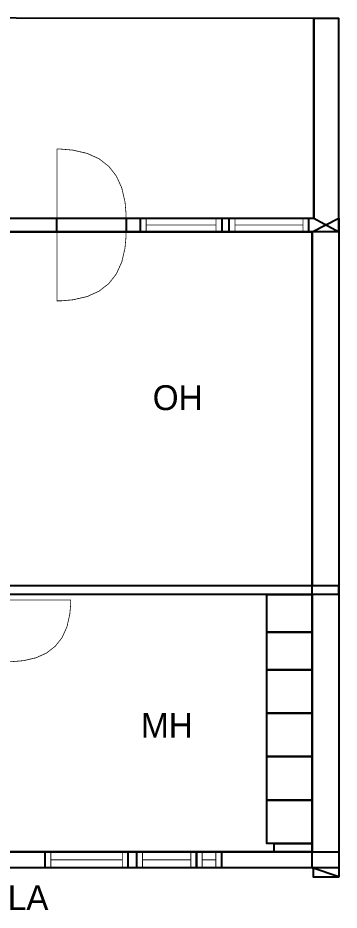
# Model space of a CAD drawing. Extents: x 1.6 to 14.5, y 0 to 12.9.
# Drawn here: x 10.1 to 14.53, y 0.59 to 12.92 of the extents above; entities that cross this region are included whole.
import ezdxf

# ---------------------------------------------------------------- set-up
doc = ezdxf.new("R2010")
doc.units = 0
doc.layers.get('0').update_dxf_attribs({"linetype": 'CONTINUOUS'})

msp = doc.modelspace()

# ---------------------------------------------------------------- linework, layer by layer
at = {"color": 0}
for points, const_width in [([(14.1828, 10.1542), (14.1828, 12.9147), (5.96061, 12.9214), (5.96061, 10.1542), (14.1828, 10.1542)], 0.00208), ([(14.5265, 9.96669), (14.5265, 12.9147), (14.1828, 12.9147), (14.1828, 10.1542), (14.5265, 9.96669)], 0.00208), ([(11.5926, 10.1542), (11.5926, 10.2102), (11.5776, 10.378), (11.5329, 10.5719), (11.4583, 10.7361), (11.3538, 10.8703), (11.2196, 10.9748), (11.0554, 11.0494), (10.8615, 11.0941), (10.6936, 11.1091), (10.6377, 11.1091), (10.6377, 10.1542), (11.5926, 10.1542)], 0.01042), ([(5.96061, 10.1542), (14.1828, 10.1542), (14.5265, 9.96669), (5.61686, 9.96669), (5.96061, 10.1542)], 0.00208), ([(10.6377, 10.1542), (11.5926, 10.1542), (11.5926, 9.96669), (10.6377, 9.96669), (10.6377, 10.1542)], 0.01042), ([(10.6377, 10.1542), (11.5926, 10.1542), (11.5926, 9.96669), (10.6377, 9.96669), (10.6377, 10.1542)], 0.01042), ([(11.7919, 10.1542), (12.9128, 10.1542), (12.9128, 9.96669), (11.7919, 9.96669), (11.7919, 10.1542)], 0.01042), ([(11.7919, 10.1542), (12.9128, 10.1542), (12.9128, 9.96669), (11.7919, 9.96669), (11.7919, 10.1542)], 0.01042), ([(13.0163, 10.1542), (14.1114, 10.1542), (14.1114, 9.96669), (13.0163, 9.96669), (13.0163, 10.1542)], 0.01042), ([(13.0163, 10.1542), (14.1114, 10.1542), (14.1114, 9.96669), (13.0163, 9.96669), (13.0163, 10.1542)], 0.01042), ([(14.5265, 10.1542), (14.5265, 1.05333), (14.1619, 1.17833), (14.1619, 9.96669), (14.5265, 10.1542)], 0.00208), ([(11.5926, 9.96669), (11.5926, 9.91075), (11.5776, 9.74289), (11.5329, 9.54893), (11.4583, 9.38482), (11.3538, 9.25054), (11.2196, 9.14611), (11.0554, 9.0715), (10.8615, 9.02675), (10.6936, 9.01178), (10.6377, 9.01178), (10.6377, 9.96669), (11.5926, 9.96669)], 0.01042), ([(9.97792, 4.95751), (14.5265, 4.95751), (14.5265, 5.0721), (9.86333, 5.0721), (9.97792, 4.95751)], 0.00208), ([(13.5354, 4.9535), (13.5354, 4.433), (14.1604, 4.433), (14.1604, 4.9535), (13.5354, 4.9535)], 0.01042), ([(9.97792, 4.02718), (10.0277, 4.02718), (10.1773, 4.04053), (10.3501, 4.0804), (10.4963, 4.14686), (10.6159, 4.2399), (10.709, 4.35954), (10.7754, 4.50575), (10.8153, 4.67854), (10.8287, 4.82813), (10.8287, 4.87793), (9.97792, 4.87793), (9.97792, 4.02718)], 0.01042), ([(13.5354, 4.433), (13.5354, 3.91249), (14.1604, 3.91249), (14.1604, 4.433), (13.5354, 4.433)], 0.01042), ([(13.5346, 3.91249), (13.5346, 3.31321), (14.1596, 3.31321), (14.1596, 3.91249), (13.5346, 3.91249)], 0.01042), ([(13.5346, 3.31321), (13.5346, 2.71392), (14.1596, 2.71392), (14.1596, 3.31321), (13.5346, 3.31321)], 0.01042), ([(13.5346, 2.71397), (13.5346, 2.11469), (14.1596, 2.11469), (14.1596, 2.71397), (13.5346, 2.71397)], 0.01042), ([(13.5346, 2.11469), (13.5346, 1.51546), (14.1596, 1.51546), (14.1596, 2.11469), (13.5346, 2.11469)], 0.01042), ([(13.6369, 1.51546), (13.6369, 1.39279), (14.1612, 1.39279), (14.1612, 1.51546), (13.6369, 1.51546)], 0.01227), ([(1.58117, 1.39708), (14.5265, 1.39708), (14.5265, 1.17833), (1.58117, 1.17833), (1.58117, 1.39708)], 0.00208), ([(10.476, 1.39708), (11.618, 1.39708), (11.618, 1.17833), (10.476, 1.17833), (10.476, 1.39708)], 0.01042), ([(10.476, 1.39708), (11.618, 1.39708), (11.618, 1.17833), (10.476, 1.17833), (10.476, 1.39708)], 0.01042), ([(11.7406, 1.39708), (12.5646, 1.39708), (12.5646, 1.17833), (11.7406, 1.17833), (11.7406, 1.39708)], 0.01042), ([(11.7406, 1.39708), (12.5646, 1.39708), (12.5646, 1.17833), (11.7406, 1.17833), (11.7406, 1.39708)], 0.01042), ([(12.5646, 1.39708), (12.9095, 1.39708), (12.9095, 1.17833), (12.5646, 1.17833), (12.5646, 1.39708)], 0.01042), ([(12.5646, 1.39708), (12.9095, 1.39708), (12.9095, 1.17833), (12.5646, 1.17833), (12.5646, 1.39708)], 0.01042), ([(14.1619, 1.17833), (14.1731, 1.17833), (14.1731, 1.05333), (14.5265, 1.05333), (14.1619, 1.17833)], 0.00208)]:
    msp.add_lwpolyline(points, close=True, dxfattribs=dict(at, const_width=const_width))
at = {"color": 7}
for points in [[(14.1828, 10.1542), (14.1828, 12.9147), (5.96061, 12.9214), (5.96061, 10.1542), (14.1828, 10.1542)], [(10.6377, 10.1542), (11.5926, 10.1542), (11.5926, 9.96669), (10.6377, 9.96669), (10.6377, 10.1542)], [(10.6377, 10.1542), (11.5926, 10.1542), (11.5926, 9.96669), (10.6377, 9.96669), (10.6377, 10.1542)], [(11.7919, 10.1542), (12.9128, 10.1542), (12.9128, 9.96669), (11.7919, 9.96669), (11.7919, 10.1542)], [(11.7919, 10.1542), (12.9128, 10.1542), (12.9128, 9.96669), (11.7919, 9.96669), (11.7919, 10.1542)], [(13.0163, 10.1542), (14.1114, 10.1542), (14.1114, 9.96669), (13.0163, 9.96669), (13.0163, 10.1542)], [(13.0163, 10.1542), (14.1114, 10.1542), (14.1114, 9.96669), (13.0163, 9.96669), (13.0163, 10.1542)], [(14.1619, 5.0721), (9.86333, 5.0721), (9.86333, 6.15842), (9.88542, 6.15842), (9.88699, 6.83762), (9.88699, 9.96669), (14.1619, 9.96669), (14.1619, 5.0721)], [(9.97792, 4.95751), (14.1619, 4.95751), (14.1619, 1.39708), (9.97792, 1.39708), (9.97792, 4.95751)], [(13.5354, 4.9535), (14.1604, 4.9535), (14.1604, 4.433), (13.5354, 4.433), (13.5354, 4.9535)], [(13.5354, 4.433), (14.1604, 4.433), (14.1604, 3.91249), (13.5354, 3.91249), (13.5354, 4.433)], [(13.5346, 3.91249), (14.1596, 3.91249), (14.1596, 3.31321), (13.5346, 3.31321), (13.5346, 3.91249)], [(13.5346, 3.31321), (14.1596, 3.31321), (14.1596, 2.71392), (13.5346, 2.71392), (13.5346, 3.31321)], [(13.5346, 2.71397), (14.1596, 2.71397), (14.1596, 2.11469), (13.5346, 2.11469), (13.5346, 2.71397)], [(13.5346, 2.11469), (14.1596, 2.11469), (14.1596, 1.51546), (13.5346, 1.51546), (13.5346, 2.11469)], [(13.6369, 1.51546), (14.1612, 1.51546), (14.1612, 1.39279), (13.6369, 1.39279), (13.6369, 1.51546)], [(10.476, 1.39708), (11.618, 1.39708), (11.618, 1.17833), (10.476, 1.17833), (10.476, 1.39708)], [(10.476, 1.39708), (11.618, 1.39708), (11.618, 1.17833), (10.476, 1.17833), (10.476, 1.39708)], [(11.7406, 1.39708), (12.5646, 1.39708), (12.5646, 1.17833), (11.7406, 1.17833), (11.7406, 1.39708)], [(11.7406, 1.39708), (12.5646, 1.39708), (12.5646, 1.17833), (11.7406, 1.17833), (11.7406, 1.39708)], [(12.5646, 1.39708), (12.9095, 1.39708), (12.9095, 1.17833), (12.5646, 1.17833), (12.5646, 1.39708)], [(12.5646, 1.39708), (12.9095, 1.39708), (12.9095, 1.17833), (12.5646, 1.17833), (12.5646, 1.39708)]]:
    msp.add_lwpolyline(points, close=True, dxfattribs=at)
at = {"color": 0}
for points in [[(14.5265, 9.96669), (14.5265, 12.9147), (14.1828, 12.9147), (14.1828, 10.1542), (14.5265, 9.96669)], [(5.96061, 10.1542), (14.1828, 10.1542), (14.5265, 9.96669), (5.61686, 9.96669), (5.96061, 10.1542)], [(14.5265, 10.1542), (14.5265, 1.05333), (14.1619, 1.17833), (14.1619, 9.96669), (14.5265, 10.1542)], [(9.97792, 4.95751), (14.5265, 4.95751), (14.5265, 5.0721), (9.86333, 5.0721), (9.97792, 4.95751)], [(1.58117, 1.39708), (14.5265, 1.39708), (14.5265, 1.17833), (1.58117, 1.17833), (1.58117, 1.39708)], [(14.1619, 1.17833), (14.1731, 1.17833), (14.1731, 1.05333), (14.5265, 1.05333), (14.1619, 1.17833)]]:
    msp.add_lwpolyline(points, close=True, dxfattribs=at)
at = {"color": 0, "const_width": 0.01042}
for points in [[(11.87, 10.1542), (11.87, 9.96669)], [(12.8347, 10.1542), (12.8347, 9.96669)], [(13.0944, 10.1542), (13.0944, 9.96669)], [(14.0332, 10.1542), (14.0332, 9.96669)], [(11.87, 10.0604), (12.8347, 10.0604)], [(13.0944, 10.0604), (14.0332, 10.0604)], [(10.5541, 1.17833), (10.5541, 1.39708)], [(11.5399, 1.17833), (11.5399, 1.39708)], [(11.8187, 1.17833), (11.8187, 1.39708)], [(12.4864, 1.17833), (12.4864, 1.39708)], [(12.6427, 1.17833), (12.6427, 1.39708)], [(12.8314, 1.17833), (12.8314, 1.39708)], [(11.5399, 1.28771), (10.5541, 1.28771)], [(12.4864, 1.28771), (11.8187, 1.28771)], [(12.8314, 1.28771), (12.6427, 1.28771)]]:
    msp.add_lwpolyline(points, dxfattribs=at)
at = {"color": 7, "const_width": 0.00208}
for points in [[(14.1619, 5.0721), (9.86333, 5.0721), (9.86333, 6.15842), (9.88542, 6.15842), (9.88699, 6.83762), (9.88699, 9.96669), (14.1619, 9.96669), (14.1619, 5.0721)], [(9.97792, 4.95751), (14.1619, 4.95751), (14.1619, 1.39708), (9.97792, 1.39708), (9.97792, 4.95751)]]:
    msp.add_lwpolyline(points, close=True, dxfattribs=at)

# ---------------------------------------------------------------- texts
at = {"color": 0}
for s, p in [('OH', (11.9596, 7.5025)), ('MH', (11.7978, 2.97511)), ('TILA', (9.55068, 0.59293))]:
    msp.add_text(s, height=0.34375, dxfattribs=at).set_placement(p)

doc.saveas('drawing.dxf')
